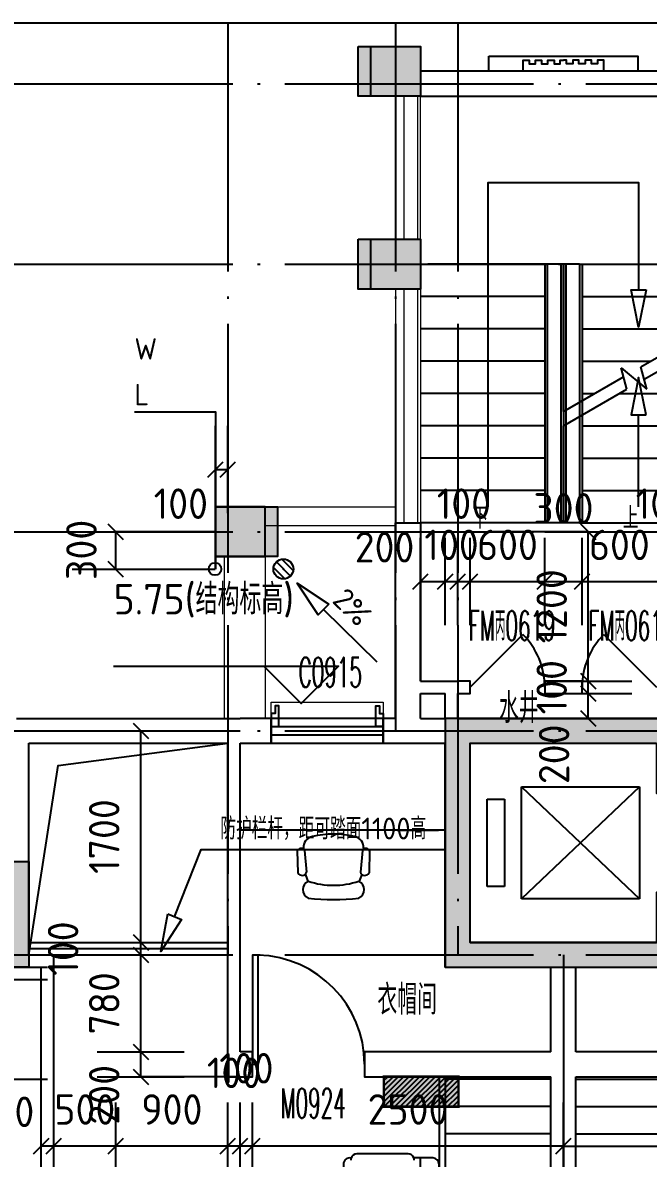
# Model space of a CAD drawing. Header units: millimetres. Extents: x -133666 to 228300, y -346623 to 180165.
# Drawn here: x -68505 to -63472, y -110025 to -100900 of the extents above; entities that cross this region are included whole.
import ezdxf
from ezdxf.enums import TextEntityAlignment as Align

# ---------------------------------------------------------------- set-up
doc = ezdxf.new("R2010")
doc.units = ezdxf.units.MM
doc.header["$LTSCALE"] = 1000
doc.linetypes.add('DASH', pattern=[0.35, 0.25, -0.1])
doc.linetypes.add('DOTE', pattern=[2.42, 2, -0.2, 0.02, -0.2])
doc.layers.get('0').update_dxf_attribs({"linetype": 'CONTINUOUS'})
doc.layers.add('0看线', color=9, linetype='CONTINUOUS', lineweight=0)
for name, color, linetype in [('0铝板', 34, 'CONTINUOUS'), ('0门窗套', 47, 'CONTINUOUS'), ('AXIS_轴线_A', 1, 'DOTE'), ('COLU_柱墙_A', 2, 'CONTINUOUS'), ('COMP_栏杆_A', 163, 'CONTINUOUS'), ('DIM_标注_A', 3, 'CONTINUOUS'), ('DIM_标高_A', 3, 'CONTINUOUS'), ('DIM_符号_A', 3, 'CONTINUOUS'), ('EQU_厨卫设备_A', 6, 'CONTINUOUS'), ('EQU_活动家具_A', 237, 'CONTINUOUS'), ('EQUIP-箱柜', 3, 'CONTINUOUS'), ('HATCH_通用填充_A', 251, 'CONTINUOUS'), ('LINE_细线_A', 9, 'CONTINUOUS'), ('M门窗标号', 1, 'CONTINUOUS'), ('PUB_DIM', 3, 'CONTINUOUS'), ('STAIR_楼电梯_A', 9, 'CONTINUOUS'), ('TEXT_房间名称_A', 6, 'CONTINUOUS'), ('VPIPE-雨水', 4, 'DASH'), ('WALL_填充墙_A', 2, 'CONTINUOUS'), ('WIN_门窗_A', 4, 'CONTINUOUS')]:
    doc.layers.add(name, color=color, linetype=linetype)
doc.styles.add('_TCH_DIM', font='SIMPLEX.shx', dxfattribs={"width": 0.7, "bigfont": 'GBCBIG.shx'})
doc.styles.add('_TEL_DIM', font='', dxfattribs={"width": 0.8, "height": 3.5})
doc.styles.add('_中哲汉字字母', font='ZZ中哲字母', dxfattribs={"width": 0.7, "bigfont": 'ZZ中哲汉字'})
doc.styles.add('CADReader_TextStyle', font='tssdeng.shx', dxfattribs={"height": 0.2, "bigfont": 'gbcbig.shx'})
doc.styles.get('_TEL_DIM').set_extended_font_data('SimSun')

# ---------------------------------------------------------------- blocks, each defined once
blk = doc.blocks.new('tgueuiisyeuuw')
at = {"layer": 'HATCH_通用填充_A'}
h = blk.add_hatch(color=256, dxfattribs=at)
h.dxf.hatch_style = 1
h.paths.add_polyline_path([(2740, -1590), (2740, -1990), (3140, -1990), (3140, -1590)])
at = {"layer": '0看线'}
for p, q in [((240, -1590), (240, -440)), ((310, -1590), (310, -440)), ((420, -1590), (420, -440)), ((440, -1590), (440, -440)), ((2740, -1590), (2740, -440)), ((2760, -1590), (2760, -440)), ((2870, -1590), (2870, -440)), ((2940, -1590), (2940, -440)), ((240, -1990), (240, -3870)), ((310, -3870), (310, -1990)), ((420, -3870), (420, -1990)), ((440, -1990), (440, -3870)), ((2740, -1990), (2740, -3870)), ((2760, -3870), (2760, -1990)), ((2870, -3870), (2870, -1990)), ((2940, -1990), (2940, -3870)), ((-810, -3740), (240, -3740)), ((2940, -3740), (3990, -3740)), ((-810, -3890), (240, -3890)), ((2940, -3890), (3990, -3890))]:
    blk.add_line(p, q, dxfattribs=at)
for points in [[(-1140, -4140), (-1140, -5440)], [(-810, -4140), (-810, -5440)], [(3990, -4140), (3990, -5440)], [(4320, -4140), (4320, -5440)]]:
    blk.add_lwpolyline(points, dxfattribs=at)
at = {"layer": '0铝板'}
for points in [[(990, -120), (2190, -120), (2190, -240), (990, -240), (990, -120)], [(1265, -240), (1265, -150), (1315, -150), (1315, -180), (1365, -180), (1365, -150), (1415, -150), (1415, -180), (1465, -180), (1465, -150), (1515, -150), (1515, -180), (1565, -180), (1565, -150), (1590, -150)], [(1915, -240), (1915, -150), (1865, -150), (1865, -180), (1815, -180), (1815, -150), (1765, -150), (1765, -180), (1715, -180), (1715, -150), (1665, -150), (1665, -180), (1615, -180), (1615, -150), (1590, -150)]]:
    blk.add_lwpolyline(points, dxfattribs=at)
at = {"layer": 'COLU_柱墙_A', "linetype": 'Continuous'}
for points in [[(440, -40), (440, -440), (40, -440), (40, -40), (440, -40)], [(3140, -40), (3140, -440), (2740, -440), (2740, -40), (3140, -40)], [(440, -1590), (440, -1990), (40, -1990), (40, -1590), (440, -1590)], [(3140, -1590), (3140, -1990), (2740, -1990), (2740, -1590), (3140, -1590)], [(-810, -4140), (-810, -3740), (-1210, -3740), (-1210, -4140), (-810, -4140)], [(4390, -4140), (4390, -3740), (3990, -3740), (3990, -4140), (4390, -4140)]]:
    blk.add_lwpolyline(points, dxfattribs=at)
at = {"layer": 'STAIR_楼电梯_A'}
for p, q in [((440, -1790), (1460, -1790)), ((1460, -1790), (500, -1790)), ((1440, -1790), (1440, -3870)), ((1460, -1790), (1460, -3870)), ((1720, -1790), (1460, -1790)), ((1570, -1790), (1570, -3870)), ((1610, -1790), (1570, -1790)), ((1590, -2974.2), (1590, -1790)), ((1590, -1790), (1590, -3870)), ((1590, -2974.2), (1590, -1790)), ((1590, -1790), (1590, -2974.2)), ((1590, -1790), (1590, -3870)), ((1610, -1790), (1610, -3870)), ((1720, -1790), (2740, -1790)), ((1720, -1790), (1720, -3870)), ((1730, -1790), (2680, -1790)), ((1740, -1790), (1740, -3870)), ((1440, -2050), (440, -2050)), ((1740, -2050), (2740, -2050)), ((1440, -2310), (440, -2310)), ((1740, -2310), (2740, -2310)), ((2212.1, -2615.1), (2740, -2310.3)), ((2238.9, -2715.1), (2740, -2425.8)), ((1440, -2570), (440, -2570)), ((1740, -2570), (2290.2, -2570)), ((2100.6, -2794.9), (2054.4, -2622.6)), ((2054.4, -2622.6), (2260.5, -2795.5)), ((2260.5, -2795.5), (2212.1, -2615.1)), ((2490.2, -2570), (2740, -2570)), ((1590, -2974.2), (2073.8, -2694.9)), ((1590, -3089.7), (2100.6, -2794.9)), ((1440, -2830), (440, -2830)), ((1740, -2830), (1839.8, -2830)), ((2039.8, -2830), (2740, -2830)), ((1440, -3090), (440, -3090)), ((1590, -3870), (1590, -3089.7)), ((1590, -3870), (1590, -3089.7)), ((1590, -3089.7), (1590, -3870)), ((1740, -3090), (2740, -3090)), ((1440, -3350), (440, -3350)), ((1740, -3350), (2740, -3350)), ((1440, -3610), (440, -3610)), ((1740, -3610), (2740, -3610)), ((1460, -3870), (440, -3870)), ((1720, -3870), (1460, -3870)), ((1720, -3870), (2740, -3870))]:
    blk.add_line(p, q, dxfattribs=at)
at = {"layer": 'WALL_填充墙_A', "linetype": 'Continuous'}
blk.add_lwpolyline([(2740, -440), (2740, -240), (440, -240), (440, -440), (2740, -440)], dxfattribs=at)
blk = doc.blocks.new('mct-tl')
at = {"layer": '0门窗套'}
blk.add_lwpolyline([(60, 0), (60, -166.7), (30, -166.7), (30, -106.7), (0, -106.7), (0, 0), (60, 0)], dxfattribs=at)
blk = doc.blocks.new('hgjjujsg')
at = {"layer": '0看线'}
blk.add_lwpolyline([(5580, -396.7), (5580, -200), (6480, -200), (6480, -396.7)], dxfattribs=at)
at = {"layer": '0门窗套', "xscale": -1, "rotation": 180}
blk.add_blockref('mct-tl', (5580, -396.7), dxfattribs=at)
at = {"layer": '0门窗套', "rotation": 180}
blk.add_blockref('mct-tl', (6480, -396.7), dxfattribs=at)
blk = doc.blocks.new('A$C34F157F5')
at = {"layer": 'EQU_活动家具_A'}
for p, q in [((0, 1256.2), (1650, 1256.2, 0)), ((0, 556.2), (0, 1256.2)), ((1650, 1256.2, 0), (1650, 556.2, 0)), ((1650, 556.2, 0), (0, 556.2)), ((1262.5, 556.2, 0), (1594.6, 556.2, 0)), ((459.5, 391.3, 0), (464.5, 214.1, 0)), ((508.4, 411.6, 0), (508.9, 405, 0)), ((518.3, 394.7, 0), (533.3, 219.1, 0)), ((982.5, 394.7, 0), (967.4, 219.1, 0)), ((992.4, 411.6, 0), (991.8, 405, 0)), ((992.4, 411.6, 0), (992, 405.1, 0)), ((1041.3, 391.3, 0), (1036.2, 214.1, 0))]:
    blk.add_line(p, q, dxfattribs=at)
for centre, major_axis, start_param, end_param in [((609.2, 419.5, 0), (101.2, 0), 1.851945, 3.228859), ((750.4, -118.6, 0), (-713.4, 0), 4.472843, 4.951935), ((891.6, 419.5, 0), (-101.2, 0), 3.054326, 4.43124), ((489.7, 382.1, 0), (31.9, 0), 0.454538, 2.814934), ((1011.1, 382.1, 0), (-31.9, 0), 3.468251, 5.828647), ((498, 226.4, 0), (36.2, 0), 3.528295, 6.058626), ((726.5, 228.6, 0), (202.4, 0), 3.269608, 3.599082), ((777.1, 228.6, 0), (-202.4, 0), 2.68114, 3.000304), ((1002.7, 226.4, 0), (36.2, 0), 3.366152, 5.896483), ((590.7, 80, 0), (-87.4, 0), -1.040344, 1.040344), ((750.4, 633.2, 0), (574.5, 0), 4.349517, 5.075261), ((910.1, 80, 0), (-87.4, 0), 2.101249, 4.181937), ((750.4, 1428.4, 0), (1581.5, 0), 4.583073, 4.841705)]:
    blk.add_ellipse(centre, major_axis=major_axis, ratio=0.903226, start_param=start_param, end_param=end_param, dxfattribs=at)
blk = doc.blocks.new('*X834')
at = {"color": 0}
for p, q in [((-250, 32.8), (-82.8, 200)), ((-250, 68.2), (-118.2, 200)), ((-250, 103.6), (-153.6, 200)), ((-250, 138.9), (-188.9, 200)), ((-250, 174.3), (-224.3, 200)), ((-247.5, 0), (-47.5, 200)), ((-212.1, 0), (-12.1, 200)), ((-176.8, 0), (23.2, 200)), ((-141.4, 0), (58.6, 200)), ((-106.1, 0), (93.9, 200)), ((-70.7, 0), (129.3, 200)), ((-35.4, 0), (164.6, 200)), ((0, 0), (200, 200)), ((35.4, 0), (235.4, 200)), ((70.7, 0), (250, 179.3)), ((106.1, 0), (250, 143.9)), ((141.4, 0), (250, 108.6)), ((176.8, 0), (250, 73.2)), ((212.1, 0), (250, 37.9)), ((247.5, 0), (250, 2.5))]:
    blk.add_line(p, q, dxfattribs=at)
blk = doc.blocks.new('$equip$00002943')
for p, q in [((-0.75, 0.6), (-0.75, 0)), ((0.75, 0.6), (-0.75, 0.6)), ((0.75, 0), (0.75, 0.6)), ((-0.75, 0), (0.75, 0))]:
    blk.add_line(p, q)
for points, const_width in [([(-0.75, 0.3), (0.75, 0.3)], 0.6), ([(-0.75, 0.6), (-0.75, 0), (0.75, 0), (0.75, 0.6), (-0.75, 0.6), (-0.75, 0)], 0.05)]:
    blk.add_lwpolyline(points, dxfattribs=dict(const_width=const_width))
for p in [(0, 0.6), (-0.75, 0.3), (0.75, 0.3), (0, 0)]:
    blk.add_point(p)
at = {"xscale": 0.00300000000061118, "yscale": 0.00300000000061118, "zscale": 0.00300000000061118}
blk.add_blockref('*X834', (0, 0), dxfattribs=at)
at = {"color": 7, "style": '_TEL_DIM', "flags": 1}
for tag in ['A', 'REMARK']:
    blk.add_attdef(tag, text='', height=0.00002, dxfattribs=at).set_placement((0, 0), align=Align.MIDDLE_CENTER)
blk = doc.blocks.new('fhhrthrtjrtjrt')
at = {"layer": 'AXIS_轴线_A', "linetype": 'DOTE'}
blk.add_line((-286140.3, 322501), (-286140.3, 311701), dxfattribs=at)
at = {"layer": 'COMP_栏杆_A'}
for p, q in [((-290440.3, 322601), (-288840.3, 322601)), ((-290440.3, 322551), (-288840.3, 322551)), ((-290440.3, 322501), (-288840.3, 322501))]:
    blk.add_line(p, q, dxfattribs=at)
at = {"layer": 'EQU_厨卫设备_A'}
for p, q in [((-288381.6, 325521.8), (-288472.1, 325612.3)), ((-288336.4, 325544.5), (-288449.5, 325657.6)), ((-288313.7, 325589.7), (-288404.2, 325680.2))]:
    blk.add_line(p, q, dxfattribs=at)
blk.add_circle((-288392.9, 325601), 80, dxfattribs=at)
blk.add_point((-288392.9, 325601), dxfattribs=at)
at = {"layer": 'EQU_活动家具_A'}
blk.add_line((-287290.3, 319534), (-287290.3, 320868.1), dxfattribs=at)
blk.add_lwpolyline([(-287343.2, 320868.1, 0.318965), (-287390.3, 320901), (-287801.4, 320901, 0.327959), (-287849, 320866.7, 0.484055), (-287910.3, 320818.8), (-287910.3, 319583.2, 0.484055), (-287849, 319535.4, 0.327959), (-287801.4, 319501.1), (-287390.3, 319501.1, 0.318965), (-287343.2, 319534), (-287190.3, 319534, 0.414156), (-287140.3, 319583.2), (-287140.3, 320818.8, 0.414156), (-287190.3, 320868.1), (-287343.1, 320868.1)], format="xyb", close=True, dxfattribs=at)
for centre, start, end in [((-287801.9, 320851.5), 162.11122, 179.65234), ((-287389.9, 320851.4), 0.43854, 19.66402)]:
    blk.add_arc(centre, 49.6, start, end, dxfattribs=at)
at = {"layer": 'LINE_细线_A'}
blk.add_lwpolyline([(-290440.3, 322501), (-290205.3, 324023.1), (-288840.3, 324201)], dxfattribs=at)
at = {"layer": 'STAIR_楼电梯_A'}
for p, q in [((-286477.8, 323851), (-285527.8, 323851)), ((-286477.8, 322951), (-286477.8, 323851)), ((-286477.8, 323851), (-285527.8, 322951)), ((-285527.8, 323851), (-286477.8, 322951)), ((-285527.8, 323851), (-285527.8, 322951)), ((-286752.8, 323751), (-286615.3, 323751)), ((-286752.8, 323051), (-286752.8, 323751)), ((-286615.3, 323751), (-286615.3, 323051)), ((-286615.3, 323051), (-286752.8, 323051)), ((-285527.8, 322951), (-286477.8, 322951)), ((-287140.3, 321521), (-287140.3, 320565.5)), ((-287090.3, 321521), (-287090.3, 319251)), ((-286240.3, 321501), (-287090.3, 321501)), ((-286040.3, 321501), (-285190.3, 321501)), ((-286240.3, 321281), (-287090.3, 321281)), ((-286040.3, 321281), (-285190.3, 321281)), ((-286240.3, 321061), (-287090.3, 321061)), ((-286040.3, 321061), (-285190.3, 321061))]:
    blk.add_line(p, q, dxfattribs=at)
at = {"layer": 'VPIPE-雨水', "linetype": 'Continuous'}
blk.add_circle((-288942.9, 325601, 0), 50, dxfattribs=at)
at = {"layer": 'WALL_填充墙_A', "linetype": 'Continuous'}
for points in [[(-287490.3, 324601), (-287490.3, 325971), (-287290.3, 325971), (-287290.3, 324701)], [(-287290.3, 324701), (-286990.3, 324701)], [(-286990.3, 324601), (-286890.3, 324601), (-286890.3, 324701), (-286990.3, 324701)], [(-285990.3, 324601), (-285990.3, 324701), (-286290.3, 324701), (-286290.3, 324601), (-285990.3, 324601)], [(-287490.3, 324401), (-287490.3, 324601)], [(-287290.3, 324401), (-287290.3, 324601)], [(-287290.3, 324601), (-287090.3, 324601)], [(-287090.3, 324401), (-287090.3, 324601)], [(-286990.3, 324401), (-286990.3, 324601)], [(-290540.3, 324401), (-288740.3, 324401)], [(-288740.3, 324201), (-288490.3, 324201), (-288490.3, 324401), (-288740.3, 324401)], [(-287490.3, 324401), (-287590.3, 324401), (-287590.3, 324201), (-287390.3, 324201)], [(-287290.3, 324401), (-287090.3, 324401)], [(-286990.3, 324401), (-285290.3, 324401)], [(-290440.3, 322501), (-290440.3, 324201)], [(-290440.3, 324201), (-288840.3, 324201)], [(-288840.3, 321521), (-288840.3, 324201)], [(-288740.3, 321721), (-288740.3, 324201)], [(-287390.3, 324201), (-287090.3, 324201)], [(-287090.3, 322401), (-287090.3, 324201)], [(-286890.3, 322601), (-286890.3, 324201)], [(-286890.3, 324201), (-285390.3, 324201)], [(-286890.3, 322601), (-286140.3, 322601)], [(-286140.3, 322601), (-285390.3, 322601)], [(-290440.3, 322501), (-290240.3, 322501)], [(-290240.3, 319641), (-290240.3, 322501)], [(-290540.3, 322401), (-290340.3, 322401)], [(-290340.3, 319641), (-290340.3, 322401)], [(-287090.3, 322401), (-286240.3, 322401)], [(-286240.3, 321721), (-286240.3, 322401)], [(-286040.3, 322401), (-285190.3, 322401)], [(-286040.3, 321721), (-286040.3, 322401)], [(-288840.3, 321521), (-288640.5, 321521), (-288640.5, 321721), (-288740.3, 321721)], [(-286240.3, 321721), (-287740.5, 321721), (-287740.5, 321521), (-286240.3, 321521)], [(-286040.3, 321521), (-284540.1, 321521), (-284540.1, 321721), (-286040.3, 321721)], [(-286240.3, 318401), (-286240.3, 321521)], [(-286040.3, 318401), (-286040.3, 321521)]]:
    blk.add_lwpolyline(points, dxfattribs=at)
at = {"layer": 'WIN_门窗_A', "linetype": 'Continuous'}
for points in [[(-286890.3, 324651), (-286466, 325075.3)], [(-285814.6, 325075.3), (-285390.3, 324651)], [(-287590.3, 324201), (-287590.3, 324401), (-288490.3, 324401), (-288490.3, 324201), (-287590.3, 324201)], [(-288490.3, 324334.4), (-287590.3, 324334.4)], [(-288490.3, 324267.7), (-287590.3, 324267.7)], [(-288595.5, 321621), (-288595.5, 322498.5), (-288640.5, 322498.5), (-288640.5, 321621), (-288595.5, 321621)]]:
    blk.add_lwpolyline(points, dxfattribs=at)
for centre, radius, start, end in [((-286890.3, 324651), 600, 360, 45), ((-285390.3, 324651), 600, 135, 180), ((-288618, 321621), 877.5, 0, 88.53072)]:
    blk.add_arc(centre, radius, start, end, dxfattribs=at)
at = {"layer": 'EQU_活动家具_A'}
blk.add_blockref('A$C34F157F5', (-288740.3, 322944.9), dxfattribs=at)
at = {"layer": 'EQUIP-箱柜', "xscale": 400, "yscale": 400, "zscale": 400}
blk.add_blockref('$equip$00002943', (-287284.2, 321281), dxfattribs=at)
blk = doc.blocks.new('J54J6K6K')
at = {"layer": 'DIM_标注_A', "linetype": 'Continuous'}
for points in [[(-288939.9, 326051), (-288939.9, 326751)], [(-288840.3, 326051), (-288840.3, 326751)], [(-289001.8, 326339.2), (-288878.1, 326462.9)], [(-288902.2, 326339.2), (-288778.4, 326462.9)], [(-288939.9, 325601), (-288939.9, 326401), (-288840.3, 326401), (-288840.3, 325601)], [(-289804.8, 325962.9), (-289681.1, 325839.2)], [(-286002.2, 325962.9), (-285878.4, 325839.2)], [(-290092.9, 325901), (-289392.9, 325901)], [(-288942.9, 325901), (-289742.9, 325901), (-289742.9, 325601), (-288942.9, 325601)], [(-286740.3, 324401), (-285940.3, 324401), (-285940.3, 325901), (-286740.3, 325901)], [(-286290.3, 325901), (-285590.3, 325901)], [(-287290.3, 325151), (-287290.3, 325851)], [(-287090.3, 325151), (-287090.3, 325851)], [(-286990.3, 325151), (-286990.3, 325851)], [(-286890.3, 325151), (-286890.3, 325851)], [(-286290.3, 325151), (-286290.3, 325851)], [(-285990.3, 325151), (-285990.3, 325851)], [(-290092.9, 325601), (-289392.9, 325601)], [(-289804.8, 325662.9), (-289681.1, 325539.2)], [(-287352.2, 325439.2), (-287228.4, 325562.9)], [(-287152.2, 325439.2), (-287028.4, 325562.9)], [(-287052.2, 325439.2), (-286928.4, 325562.9)], [(-286952.2, 325439.2), (-286828.4, 325562.9)], [(-286352.2, 325439.2), (-286228.4, 325562.9)], [(-286052.2, 325439.2), (-285928.4, 325562.9)], [(-287290.3, 324701), (-287290.3, 325501), (-284990.3, 325501), (-284990.3, 324701)], [(-286290.3, 324701), (-285590.3, 324701)], [(-286002.2, 324762.9), (-285878.4, 324639.2)], [(-286290.3, 324601), (-285590.3, 324601)], [(-286002.2, 324662.9), (-285878.4, 324539.2)], [(-286002.2, 324462.9), (-285878.4, 324339.2)], [(-286290.3, 324401), (-285590.3, 324401)], [(-290990.3, 322401), (-290290.3, 322401)], [(-290990.3, 322301.1), (-290290.3, 322301.1)], [(-286140.3, 321764.1), (-286140.3, 320964.1), (-290340.3, 320964.1), (-290340.3, 321764.1)], [(-286140.3, 321764.1), (-286140.3, 320964.1), (-281940.3, 320964.1), (-281940.3, 321764.1)], [(-290990.3, 321501.1), (-290290.3, 321501.1)], [(-290340.3, 320614.1), (-290340.3, 321314.1)], [(-290240.3, 320614.1), (-290240.3, 321314.1)], [(-289740.3, 320614.1), (-289740.3, 321314.1)], [(-288840.3, 320614.1), (-288840.3, 321314.1)], [(-288740.3, 320614.1), (-288740.3, 321314.1)], [(-288640.5, 320614.1), (-288640.5, 321314.1)], [(-286140.3, 320614.1), (-286140.3, 321314.1)], [(-286140.3, 320614.1), (-286140.3, 321314.1)], [(-290402.2, 320902.2), (-290278.4, 321026)], [(-290302.2, 320902.2), (-290178.4, 321026)], [(-289802.2, 320902.2), (-289678.4, 321026)], [(-288902.2, 320902.2), (-288778.4, 321026)], [(-288802.2, 320902.2), (-288678.4, 321026)], [(-288702.3, 320902.2), (-288578.6, 321026)], [(-286202.2, 320902.2), (-286078.4, 321026)], [(-286202.2, 320902.2), (-286078.4, 321026)]]:
    blk.add_lwpolyline(points, dxfattribs=at)
at = {"layer": 'DIM_标高_A', "linetype": 'Continuous'}
blk.add_lwpolyline([(-289759.2, 324819.3), (-287950.2, 324819.3), (-288250.2, 324519.3), (-288550.2, 324819.3)], dxfattribs=at)
at = {"layer": 'DIM_符号_A', "linetype": 'Continuous'}
for points in [[(-289591.3, 326865.1), (-288939.9, 326865.1), (-288939.9, 325601)], [(-288027.6, 325319.5), (-288111.9, 325234.1), (-288283.2, 325487.6), (-288027.6, 325319.5)], [(-288069.8, 325276.8), (-287642.2, 324854.6)], [(-289268.1, 322806.8), (-289053.3, 323347.1), (-287090.3, 323347.1)], [(-289323.8, 322829), (-289212.3, 322784.7), (-289378.9, 322528), (-289323.8, 322829)]]:
    blk.add_lwpolyline(points, dxfattribs=at)
at = {"layer": 'PUB_DIM', "linetype": 'Continuous'}
for points in [[(-289602.2, 324362.9), (-289478.4, 324239.2)], [(-289890.3, 324301), (-289190.3, 324301)], [(-288740.3, 321521), (-289540.3, 321521), (-289540.3, 324301), (-288740.3, 324301)], [(-289890.3, 322601), (-289190.3, 322601)], [(-289602.2, 322662.9), (-289478.4, 322539.2)], [(-289890.3, 322501), (-289190.3, 322501)], [(-289602.2, 322562.9), (-289478.4, 322439.2)], [(-289602.2, 321782.9), (-289478.4, 321659.2)], [(-289890.3, 321721), (-289190.3, 321721)], [(-289602.2, 321582.9), (-289478.4, 321459.2)], [(-289890.3, 321521), (-289190.3, 321521)]]:
    blk.add_lwpolyline(points, dxfattribs=at)
at = {"layer": 'DIM_标注_A', "color": 7, "style": 'CADReader_TextStyle'}
for s, rotation, p in [('100', 360.00001, (-289217.9, 326126)), ('100', 360.00001, (-286940.3, 326126)), ('100', 360.00001, (-285340.3, 326126)), ('300', 360.00001, (-286140.3, 326089)), ('300', 90, (-290017.9, 325754.6)), ('200', 360.00001, (-287579.3, 325776)), ('100', 360.00001, (-287040.3, 325795)), ('600', 360.00001, (-286590.3, 325795)), ('600', 360.00001, (-285690.3, 325795)), ('1200', 90, (-286234.3, 325301)), ('100', 90, (-286234.3, 324651)), ('200', 90, (-286215.3, 324112))]:
    blk.add_text(s, height=245, rotation=rotation, dxfattribs=at).set_placement(p, align=Align.MIDDLE)
for s, p in [('100', (-288790.3, 321552.1)), ('100', (-288690.4, 321589.1)), ('100', (-290615.3, 321239.1)), ('500', (-289990.3, 321258.1)), ('900', (-289290.3, 321258.1)), ('2500', (-287390.4, 321258.1))]:
    blk.add_text(s, height=245, dxfattribs=at).set_placement(p, align=Align.MIDDLE)
at = {"layer": 'DIM_标高_A', "color": 7, "style": 'CADReader_TextStyle'}
blk.add_text('5.75(结构标高)', height=245, dxfattribs=at).set_placement((-289759.3, 325480.8), align=Align.TOP_LEFT)
at = {"layer": 'DIM_符号_A', "style": 'CADReader_TextStyle'}
for s, p in [('W', (-289591.3, 327232.6)), ('L', (-289591.3, 326865.1))]:
    blk.add_text(s, height=171.5, dxfattribs=at).set_placement(p, align=Align.BOTTOM_LEFT)
at = {"layer": 'DIM_符号_A', "color": 7, "style": 'CADReader_TextStyle'}
blk.add_text('2%%%', height=175, rotation=-44.64022, dxfattribs=at).set_placement((-287839.8, 325295.6), align=Align.MIDDLE)
blk.add_text('防护栏杆，距可踏面1100高', height=175, dxfattribs=at).set_placement((-288071.8, 323522.1), align=Align.MIDDLE)
at = {"layer": 'PUB_DIM', "color": 7, "style": 'CADReader_TextStyle'}
for s, p in [('1700', (-289834.3, 323451)), ('100', (-290165.3, 322551)), ('780', (-289834.3, 322111)), ('200', (-289834.3, 321376))]:
    blk.add_text(s, height=245, rotation=449.99999, dxfattribs=at).set_placement(p, align=Align.MIDDLE)
blk = doc.blocks.new('h54j54j45j4m')
at = {"layer": 'TEXT_房间名称_A', "style": '_中哲汉字字母', "width": 0.7}
for s, p in [('水井', (-286658.8, 324364.1)), ('衣帽间', (-287636.7, 322020))]:
    blk.add_text(s, height=240, dxfattribs=at).set_placement(p)
blk = doc.blocks.new('554y54y')
at = {"layer": 'M门窗标号', "style": '_TCH_DIM', "width": 0.494118}
for s, p in [('FM丙0619', (-286902.8, 325026.1)), ('FM丙0619', (-285940.3, 325026.1)), ('C0915', (-288270.4, 324652.5)), ('M0924', (-288415.6, 321189.3))]:
    blk.add_text(s, height=238, dxfattribs=at).set_placement(p)
blk = doc.blocks.new('A$C2E3860E6')
at = {"layer": 'HATCH_通用填充_A'}
h = blk.add_hatch(color=256, dxfattribs=at)
h.dxf.hatch_style = 1
h.paths.add_polyline_path([(39600, 200), (40000, 200), (40000, 0), (39400, 0), (39400, 850), (39600, 850)])
h.paths.add_polyline_path([(46600, 200), (46200, 200), (46200, 0), (46800, 0), (46800, 850), (46600, 850)])
h.paths.add_polyline_path([(22400, 200), (22800, 200), (22800, 0), (22200, 0), (22200, 850), (22400, 850)])
h.paths.add_polyline_path([(29400, 200), (29000, 200), (29000, 0), (29600, 0), (29600, 850), (29400, 850)])
h.paths.add_polyline_path([(41950, 15750), (41450, 15750), (41450, 15350), (41950, 15350)])
h.paths.add_polyline_path([(44750, 15750), (44250, 15750), (44250, 15350), (44750, 15350)])
h.paths.add_polyline_path([(38600, 9900), (38600, 10750), (38800, 10750), (38800, 9900)])
h.paths.add_polyline_path([(47600, 9900), (47600, 10750), (47400, 10750), (47400, 9900)])
h.paths.add_polyline_path([(41950, 17300), (41450, 17300), (41450, 16900), (41950, 16900)])
h.paths.add_polyline_path([(44750, 17300), (44250, 17300), (44250, 16900), (44750, 16900)])
h.paths.add_polyline_path([(40800, 13600), (40300, 13600), (40300, 13200), (40800, 13200)])
h.paths.add_polyline_path([(45900, 13600), (45400, 13600), (45400, 13200), (45900, 13200)])
h.paths.add_polyline_path([(35700, 11700), (35700, 11200), (35500, 11200), (35500, 11900), (36350, 11900), (36350, 11700)])
h.paths.add_polyline_path([(34600, 9900), (34600, 8450), (34400, 8450), (34400, 10100), (34600, 10100)])
h.paths.add_polyline_path([(35150, 5900), (34600, 5900), (34600, 6550), (34400, 6550), (34400, 5700), (35150, 5700)])
h.paths.add_polyline_path([(43200, 5900), (43000, 5900), (43000, 5050), (43200, 5050)])
h.paths.add_polyline_path([(43850, 11700), (43850, 11300), (44050, 11300), (44050, 11900), (42150, 11900), (42150, 9900), (44050, 9900), (44050, 10500), (43850, 10500), (43850, 10100), (42350, 10100), (42350, 11700)])
h.paths.add_polyline_path([(50500, 11700), (50500, 11200), (50700, 11200), (50700, 11900), (49850, 11900), (49850, 11700)])
h.paths.add_polyline_path([(51600, 9900), (51600, 8450), (51800, 8450), (51800, 10100), (51600, 10100)])
h.paths.add_polyline_path([(51050, 5900), (51600, 5900), (51600, 6550), (51800, 6550), (51800, 5700), (51050, 5700)])
h.paths.add_polyline_path([(24750, 15750), (24250, 15750), (24250, 15350), (24750, 15350)])
h.paths.add_polyline_path([(27550, 15750), (27050, 15750), (27050, 15350), (27550, 15350)])
h.paths.add_polyline_path([(21400, 9900), (21400, 10750), (21600, 10750), (21600, 9900)])
h.paths.add_polyline_path([(30400, 9900), (30400, 10750), (30200, 10750), (30200, 9900)])
h.paths.add_polyline_path([(24750, 17300), (24250, 17300), (24250, 16900), (24750, 16900)])
h.paths.add_polyline_path([(27550, 17300), (27050, 17300), (27050, 16900), (27550, 16900)])
h.paths.add_polyline_path([(23600, 13600), (23100, 13600), (23100, 13200), (23600, 13200)])
h.paths.add_polyline_path([(28700, 13600), (28200, 13600), (28200, 13200), (28700, 13200)])
h.paths.add_polyline_path([(18500, 11700), (18500, 11200), (18300, 11200), (18300, 11900), (19150, 11900), (19150, 11700)])
h.paths.add_polyline_path([(17400, 9900), (17400, 8450), (17200, 8450), (17200, 10100), (17400, 10100)], flags=17)
h.paths.add_polyline_path([(17950, 5900), (17400, 5900), (17400, 6550), (17200, 6550), (17200, 5700), (17950, 5700)])
h.paths.add_polyline_path([(26000, 5900), (25800, 5900), (25800, 5050), (26000, 5050)])
h.paths.add_polyline_path([(25150, 11700), (25150, 11300), (24950, 11300), (24950, 11900), (26850, 11900), (26850, 9900), (24950, 9900), (24950, 10500), (25150, 10500), (25150, 10100), (26650, 10100), (26650, 11700)])
h.paths.add_polyline_path([(33300, 11700), (33300, 11200), (33500, 11200), (33500, 11900), (32650, 11900), (32650, 11700)])
h.paths.add_polyline_path([(34400, 9900), (34400, 8450), (34600, 8450), (34600, 10100), (34400, 10100)])
h.paths.add_polyline_path([(33850, 5900), (34400, 5900), (34400, 6550), (34600, 6550), (34600, 5700), (33850, 5700)])
h.paths.add_polyline_path([(9850, 15750), (10350, 15750), (10350, 15350), (9850, 15350)])
h.paths.add_polyline_path([(7050, 15750), (7550, 15750), (7550, 15350), (7050, 15350)])
h.paths.add_polyline_path([(13200, 9900), (13200, 10750), (13000, 10750), (13000, 9900)])
h.paths.add_polyline_path([(4200, 9900), (4200, 10750), (4400, 10750), (4400, 9900)])
h.paths.add_polyline_path([(9850, 17300), (10350, 17300), (10350, 16900), (9850, 16900)])
h.paths.add_polyline_path([(7050, 17300), (7550, 17300), (7550, 16900), (7050, 16900)])
h.paths.add_polyline_path([(11000, 13600), (11500, 13600), (11500, 13200), (11000, 13200)])
h.paths.add_polyline_path([(5900, 13600), (6400, 13600), (6400, 13200), (5900, 13200)])
h.paths.add_polyline_path([(16100, 11700), (16100, 11200), (16300, 11200), (16300, 11900), (15450, 11900), (15450, 11700)])
h.paths.add_polyline_path([(5200, 200), (5600, 200), (5600, 0), (5000, 0), (5000, 850), (5200, 850)])
h.paths.add_polyline_path([(17200, 9900), (17200, 8450), (17400, 8450), (17400, 10100), (17200, 10100)])
h.paths.add_polyline_path([(16650, 5900), (17200, 5900), (17200, 6550), (17400, 6550), (17400, 5700), (16650, 5700)])
h.paths.add_polyline_path([(12200, 200), (11800, 200), (11800, 0), (12400, 0), (12400, 850), (12200, 850)])
h.paths.add_polyline_path([(8600, 5900), (8800, 5900), (8800, 5050), (8600, 5050)])
h.paths.add_polyline_path([(9450, 11700), (9450, 11300), (9650, 11300), (9650, 11900), (7750, 11900), (7750, 9900), (9650, 9900), (9650, 10500), (9450, 10500), (9450, 10100), (7950, 10100), (7950, 11700)])
h.paths.add_polyline_path([(1300, 11700), (1300, 11200), (1100, 11200), (1100, 11900), (1950, 11900), (1950, 11700)])
h.paths.add_polyline_path([(200, 9900), (200, 8450), (0, 8450), (0, 10100), (200, 10100)])
h.paths.add_polyline_path([(750, 5900), (200, 5900), (200, 6550), (0, 6550), (0, 5700), (750, 5700)])
edge = h.paths.add_edge_path()
edge.add_line((38750, 5900), (38750, 5700))
edge.add_line((38750, 5700), (39400, 5700))
edge.add_line((39400, 5700), (39400, 5200))
edge.add_line((39400, 5200), (39600, 5200))
edge.add_line((39600, 5200), (39600, 5900))
edge.add_line((39600, 5900), (38750, 5900))
edge.add_line((47450, 5900), (47450, 5700))
edge.add_line((47450, 5700), (46800, 5700))
edge.add_line((46800, 5700), (46800, 5200))
edge.add_line((46800, 5200), (46600, 5200))
edge.add_line((46600, 5200), (46600, 5900))
edge.add_line((46600, 5900), (47450, 5900))
edge.add_line((21550, 5900), (21550, 5700))
edge.add_line((21550, 5700), (22200, 5700))
edge.add_line((22200, 5700), (22200, 5200))
edge.add_line((22200, 5200), (22400, 5200))
edge.add_line((22400, 5200), (22400, 5900))
edge.add_line((22400, 5900), (21550, 5900))
edge.add_line((30250, 5900), (30250, 5700))
edge.add_line((30250, 5700), (29600, 5700))
edge.add_line((29600, 5700), (29600, 5200))
edge.add_line((29600, 5200), (29400, 5200))
edge.add_line((29400, 5200), (29400, 5900))
edge.add_line((29400, 5900), (30250, 5900))
edge.add_line((13050, 5900), (13050, 5700))
edge.add_line((13050, 5700), (12400, 5700))
edge.add_line((12400, 5700), (12400, 5200))
edge.add_line((12400, 5200), (12200, 5200))
edge.add_line((12200, 5200), (12200, 5900))
edge.add_line((12200, 5900), (13050, 5900))
edge.add_line((4350, 5900), (4350, 5700))
edge.add_line((4350, 5700), (5000, 5700))
edge.add_line((5000, 5700), (5000, 5200))
edge.add_line((5000, 5200), (5200, 5200))
edge.add_line((5200, 5200), (5200, 5900))
edge.add_line((5200, 5900), (4350, 5900))
at = {"layer": 'COLU_柱墙_A'}
for points in [[(7050, 17300), (7550, 17300), (7550, 16900), (7050, 16900)], [(7050, 15750), (7550, 15750), (7550, 15350), (7050, 15350)], [(5900, 13600), (6400, 13600), (6400, 13200), (5900, 13200)]]:
    blk.add_lwpolyline(points, close=True, dxfattribs=at)
for points in [[(9450, 11700), (9450, 11300), (9650, 11300), (9650, 11900), (7750, 11900), (7750, 9900), (9650, 9900), (9650, 10500), (9450, 10500), (9450, 10100), (7950, 10100), (7950, 11700), (9450, 11700)], [(4200, 9900), (4200, 10750), (4400, 10750), (4400, 9900), (4200, 9900)]]:
    blk.add_lwpolyline(points, dxfattribs=at)

msp = doc.modelspace()

# ---------------------------------------------------------------- linework, layer by layer
msp.add_lwpolyline([(-20255, -119189.6), (-73655, -119189.6), (-73655, -100899.6), (-20255, -100899.6)], close=True)
at = {"layer": 'AXIS_轴线_A', "linetype": 'DOTE'}
for p, q in [((-66855, -100899.6), (-66855, -108389.6)), ((-65505, -100899.6), (-65505, -106589.6)), ((-65005, -100899.6), (-65005, -108389.6)), ((-73655, -101389.6), (-20255, -101389.6)), ((-73655, -102839.6), (-20255, -102839.6)), ((-73655, -104989.6), (-20255, -104989.6)), ((-73655, -106589.6), (-20255, -106589.6)), ((-73655, -108389.6), (-20255, -108389.6))]:
    msp.add_line(p, q, dxfattribs=at)
at = {"layer": 'DIM_符号_A', "linetype": 'Continuous'}
for points in [[(-64760, -104789.6), (-64760, -102184.1), (-63550, -102184.1), (-63550, -103046.6)], [(-63490, -103046.6), (-63550, -103346.6), (-63610, -103046.6), (-63490, -103046.6)], [(-63490, -104049.6), (-63550, -103749.6), (-63610, -104049.6), (-63490, -104049.6)], [(-63550, -104789.6), (-63550, -104049.6)]]:
    msp.add_lwpolyline(points, dxfattribs=at)

# ---------------------------------------------------------------- block references
for name, p in [('tgueuiisyeuuw', (-65745, -101049.6)), ('hgjjujsg', (-72085, -106159.6))]:
    msp.add_blockref(name, p)
at = {"layer": 'DIM_标注_A'}
msp.add_blockref('J54J6K6K', (221985.2, -430890.6), dxfattribs=at)
at = {"layer": 'HATCH_通用填充_A'}
msp.add_blockref('A$C2E3860E6', (-72855, -118389.6), dxfattribs=at)
at = {"layer": 'LINE_细线_A'}
msp.add_blockref('fhhrthrtjrtjrt', (221985.2, -430890.6), dxfattribs=at)
at = {"layer": 'M门窗标号'}
msp.add_blockref('554y54y', (221985.2, -430890.6), dxfattribs=at)
at = {"layer": 'TEXT_房间名称_A'}
msp.add_blockref('h54j54j45j4m', (221985.2, -430890.6), dxfattribs=at)

# ---------------------------------------------------------------- texts
at = {"layer": 'DIM_符号_A', "color": 7, "style": 'CADReader_TextStyle'}
for s, p in [('下', (-64760, -104791.4)), ('上', (-63550, -104791.4))]:
    msp.add_text(s, height=175, dxfattribs=at).set_placement(p, align=Align.TOP_RIGHT)

doc.saveas('drawing.dxf')
